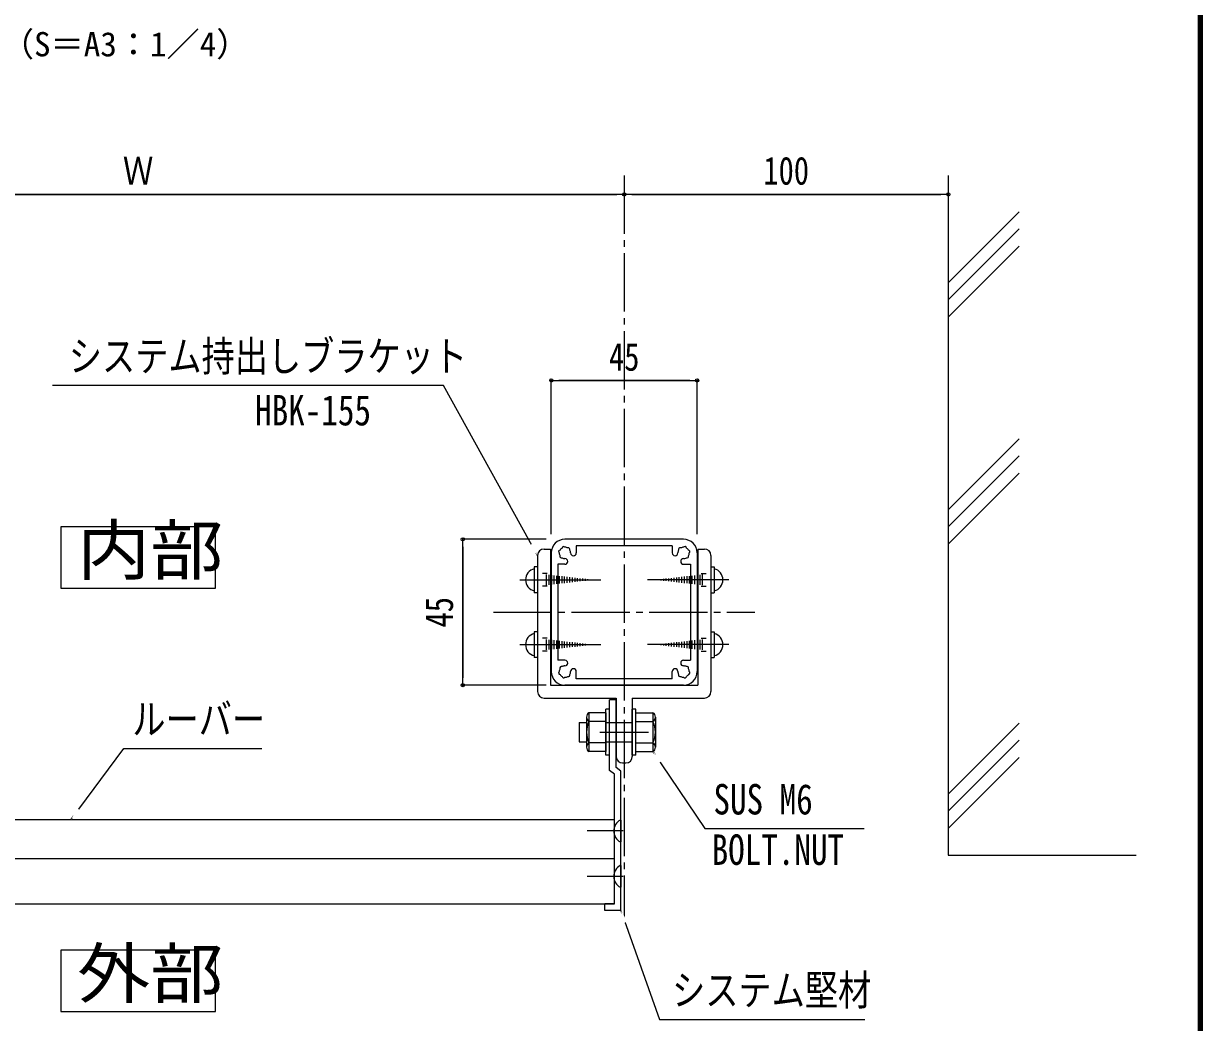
# Model space of a CAD drawing. Units: millimetres at full size; details may follow other scales. Extents: x -1603 to 1599, y -1129 to 1133.
# Drawn here: x 872 to 1599, y -627 to -11 of the extents above; entities that cross this region are included whole.
import ezdxf
from ezdxf.enums import TextEntityAlignment as Align

# ---------------------------------------------------------------- set-up
doc = ezdxf.new("R2010")
doc.units = ezdxf.units.MM
doc.header["$LTSCALE"] = 4
doc.header["$PDMODE"] = 32
doc.header["$PDSIZE"] = 2
doc.linetypes.add('CHAIN2', pattern=[12, 9, -1, 1, -1])
for name, color, linetype, lineweight in [('0-0_0', 7, 'Continuous', 18), ('0-1_1手摺寸法', 3, 'Continuous', 18), ('0-4_2躯体線', 4, 'Continuous', 9), ('0-5_3中心線', 2, 'CHAIN2', 18), ('0-6_41ｱﾙﾐ', 6, 'Continuous', 18), ('0-8_4アルミ', 6, 'Continuous', 18), ('0-9_6ﾊｯﾁﾝｸﾞ', 4, 'Continuous', 9), ('0-E_P4-12', 7, 'Continuous', 18), ('0-F_WAKU', 7, 'Continuous', 18)]:
    doc.layers.add(name, color=color, linetype=linetype, lineweight=lineweight)
doc.styles.add('ＭＳ ゴシック', font='')
doc.styles.get('ＭＳ ゴシック').set_extended_font_data('MS Gothic')

msp = doc.modelspace()

# ---------------------------------------------------------------- linework, layer by layer
at = {"layer": '0-0_0'}
for points in [[(1188.778, -339.153), (1130.694, -234.266), (889.526, -234.266)], [(900.942, -502.153), (933.436, -458.267), (1018.716, -458.267)], [(1260.028, -460.153), (1292.107, -507.708), (1390.366, -507.708)], [(1240.278, -558.153), (1263.969, -625.498), (1390.866, -625.498)]]:
    msp.add_lwpolyline(points, dxfattribs=at)
at = {"layer": '0-1_1手摺寸法'}
for p, q in [((1242.278, -116.291), (642.278, -116.291)), ((646.878, -116.291), (1237.678, -116.291)), ((1242.278, -116.135), (1242.278, -116.291)), ((1442.278, -116.291), (1242.278, -116.291)), ((1246.878, -116.291), (1437.678, -116.291)), ((1197.278, -326.053), (1197.278, -231.107)), ((1197.278, -231.107), (1287.278, -231.107)), ((1282.678, -231.107), (1201.878, -231.107)), ((1287.278, -326.053), (1287.278, -231.107)), ((1194.178, -329.153), (1142.634, -329.153)), ((1142.634, -419.153), (1142.634, -329.153)), ((1142.634, -333.753), (1142.634, -414.553)), ((1194.178, -419.153), (1142.634, -419.153))]:
    msp.add_line(p, q, dxfattribs=at)
for p in [(1242.278, -116.291), (1442.278, -116.291), (1197.278, -231.107), (1287.278, -231.107), (1142.634, -329.153), (1142.634, -419.153)]:
    msp.add_point(p, dxfattribs=at)
at = {"layer": '0-4_2躯体線'}
for p, q in [((1486.108, -127.002), (1442.278, -170.832)), ((1486.108, -137.61), (1442.278, -181.441)), ((1486.108, -148.219), (1442.278, -192.05)), ((1486.108, -267.054), (1442.278, -310.884)), ((1486.108, -277.663), (1442.278, -321.493)), ((1486.108, -288.272), (1442.278, -332.102)), ((1186.778, -346.153), (1186.778, -362.153)), ((1188.778, -346.153), (1186.778, -346.153)), ((1295.778, -346.153), (1297.778, -346.153)), ((1297.778, -346.153), (1297.778, -362.153)), ((1188.778, -354.153), (1227.867, -354.153)), ((1194.778, -350.153), (1191.778, -350.153)), ((1194.103, -350.917), (1194.103, -357.389)), ((1195.703, -351.096), (1195.703, -357.209)), ((1197.303, -351.276), (1197.303, -357.029)), ((1198.903, -351.456), (1198.903, -356.849)), ((1200.503, -351.636), (1200.503, -356.67)), ((1202.103, -351.816), (1202.103, -356.49)), ((1203.703, -351.995), (1203.703, -356.31)), ((1205.303, -352.175), (1205.303, -356.13)), ((1206.903, -352.355), (1206.903, -355.95)), ((1208.503, -352.535), (1208.503, -355.771)), ((1210.103, -352.714), (1210.103, -355.591)), ((1211.703, -352.894), (1211.703, -355.411)), ((1213.303, -353.074), (1213.303, -355.231)), ((1214.903, -353.254), (1214.903, -355.052)), ((1216.503, -353.434), (1216.503, -354.872)), ((1218.103, -353.613), (1218.103, -354.692)), ((1219.703, -353.793), (1219.703, -354.512)), ((1221.303, -353.973), (1221.303, -354.332)), ((1295.778, -354.153), (1256.69, -354.153)), ((1263.254, -353.973), (1263.254, -354.332)), ((1264.854, -353.793), (1264.854, -354.512)), ((1266.454, -353.613), (1266.454, -354.692)), ((1268.054, -353.434), (1268.054, -354.872)), ((1269.654, -353.254), (1269.654, -355.052)), ((1271.254, -353.074), (1271.254, -355.231)), ((1272.854, -352.894), (1272.854, -355.411)), ((1274.454, -352.714), (1274.454, -355.591)), ((1276.054, -352.535), (1276.054, -355.771)), ((1277.654, -352.355), (1277.654, -355.95)), ((1279.254, -352.175), (1279.254, -356.13)), ((1280.854, -351.995), (1280.854, -356.31)), ((1282.454, -351.816), (1282.454, -356.49)), ((1284.054, -351.636), (1284.054, -356.67)), ((1285.654, -351.456), (1285.654, -356.849)), ((1287.254, -351.276), (1287.254, -357.029)), ((1288.854, -351.096), (1288.854, -357.209)), ((1289.778, -350.153), (1292.778, -350.153)), ((1290.454, -350.917), (1290.454, -357.389)), ((1188.778, -362.153), (1186.778, -362.153)), ((1194.778, -358.153), (1191.778, -358.153)), ((1289.778, -358.153), (1292.778, -358.153)), ((1295.778, -362.153), (1297.778, -362.153)), ((1186.778, -386.153), (1186.778, -402.153)), ((1188.778, -386.153), (1186.778, -386.153)), ((1194.778, -390.153), (1191.778, -390.153)), ((1194.103, -390.917), (1194.103, -397.389)), ((1195.703, -391.096), (1195.703, -397.209)), ((1197.303, -391.276), (1197.303, -397.029)), ((1198.903, -391.456), (1198.903, -396.849)), ((1200.503, -391.636), (1200.503, -396.67)), ((1202.103, -391.816), (1202.103, -396.49)), ((1203.703, -391.995), (1203.703, -396.31)), ((1205.303, -392.175), (1205.303, -396.13)), ((1206.903, -392.355), (1206.903, -395.95)), ((1208.503, -392.535), (1208.503, -395.771)), ((1210.103, -392.714), (1210.103, -395.591)), ((1274.454, -392.714), (1274.454, -395.591)), ((1276.054, -392.535), (1276.054, -395.771)), ((1277.654, -392.355), (1277.654, -395.95)), ((1279.254, -392.175), (1279.254, -396.13)), ((1280.854, -391.995), (1280.854, -396.31)), ((1282.454, -391.816), (1282.454, -396.49)), ((1284.054, -391.636), (1284.054, -396.67)), ((1285.654, -391.456), (1285.654, -396.849)), ((1287.254, -391.276), (1287.254, -397.029)), ((1288.854, -391.096), (1288.854, -397.209)), ((1289.778, -390.153), (1292.778, -390.153)), ((1290.454, -390.917), (1290.454, -397.389)), ((1295.778, -386.153), (1297.778, -386.153)), ((1297.778, -386.153), (1297.778, -402.153)), ((1188.778, -394.153), (1227.867, -394.153)), ((1194.778, -398.153), (1191.778, -398.153)), ((1211.703, -392.894), (1211.703, -395.411)), ((1213.303, -393.074), (1213.303, -395.231)), ((1214.903, -393.254), (1214.903, -395.052)), ((1216.503, -393.434), (1216.503, -394.872)), ((1218.103, -393.613), (1218.103, -394.692)), ((1219.703, -393.793), (1219.703, -394.512)), ((1221.303, -393.973), (1221.303, -394.332)), ((1295.778, -394.153), (1256.69, -394.153)), ((1263.254, -393.973), (1263.254, -394.332)), ((1264.854, -393.793), (1264.854, -394.512)), ((1266.454, -393.613), (1266.454, -394.692)), ((1268.054, -393.434), (1268.054, -394.872)), ((1269.654, -393.254), (1269.654, -395.052)), ((1271.254, -393.074), (1271.254, -395.231)), ((1272.854, -392.894), (1272.854, -395.411)), ((1289.778, -398.153), (1292.778, -398.153)), ((1188.778, -402.153), (1186.778, -402.153)), ((1295.778, -402.153), (1297.778, -402.153)), ((1486.108, -442.522), (1442.278, -486.352)), ((1486.108, -453.131), (1442.278, -496.961)), ((1486.108, -463.74), (1442.278, -507.57)), ((1241.623, -509.153), (1219.366, -509.153)), ((1239.778, -515.903), (1240.278, -515.903)), ((1239.778, -530.403), (1240.278, -530.403)), ((1240.278, -530.403), (1240.278, -543.903)), ((1241.623, -537.153), (1219.366, -537.153)), ((1239.778, -543.903), (1240.278, -543.903))]:
    msp.add_line(p, q, dxfattribs=at)
for points in [[(1442.278, -104.635), (1442.278, -524.153), (1558.17, -524.153)], [(1239.778, -502.403), (1240.278, -502.403), (1240.278, -515.903)]]:
    msp.add_lwpolyline(points, dxfattribs=at)
for centre, radius, start, end in [((1188.357, -354.153), 6.981, 103.067, 256.933), ((1296.2, -354.153), 6.981, 283.067, 76.933), ((1188.357, -394.153), 6.981, 103.067, 256.933), ((1296.2, -394.153), 6.981, 283.067, 76.933), ((1243.474, -509.153), 7.695, 118.699, 241.301), ((1243.474, -537.153), 7.695, 118.699, 241.301)]:
    msp.add_arc(centre, radius, start, end, dxfattribs=at)
at = {"layer": '0-5_3中心線'}
for p, q in [((1242.278, -104.635), (1242.278, -564.153)), ((1161.664, -374.153), (1322.892, -374.153))]:
    msp.add_line(p, q, dxfattribs=at)
at = {"layer": '0-6_41ｱﾙﾐ'}
for p, q in [((1278.878, -329.153), (1205.678, -329.153)), ((1271.878, -333.153), (1212.678, -333.153)), ((1212.678, -333.153), (1212.678, -337.553)), ((1271.878, -333.153), (1271.878, -337.553)), ((1197.278, -337.553), (1197.278, -410.753)), ((1287.278, -337.553), (1287.278, -410.753)), ((1205.678, -344.553), (1201.278, -344.553)), ((1201.278, -344.553), (1201.278, -403.753)), ((1278.878, -344.553), (1283.278, -344.553)), ((1283.278, -344.553), (1283.278, -403.753)), ((1205.678, -403.753), (1201.278, -403.753)), ((1278.878, -403.753), (1283.278, -403.753)), ((1212.678, -415.153), (1212.678, -410.753)), ((1271.878, -415.153), (1271.878, -410.753)), ((1278.878, -419.153), (1205.678, -419.153)), ((1271.878, -415.153), (1212.678, -415.153))]:
    msp.add_line(p, q, dxfattribs=at)
for centre, radius, start, end in [((1205.678, -337.553), 8.4, 90, 180), ((1205.678, -337.553), 3.5, 120.359, 135), ((1204.902, -334.655), 1, 105, 172.976), ((1204.902, -334.655), 1, 37.024, 105), ((1205.678, -337.553), 3.5, 75, 89.641), ((1205.678, -337.553), 3.5, 60.359, 75), ((1207.8, -335.431), 1, 45, 112.976), ((1276.757, -335.431), 1, 67.024, 135), ((1278.878, -337.553), 3.5, 105, 119.641), ((1278.878, -337.553), 3.5, 90.359, 105), ((1279.655, -334.655), 1, 75, 142.976), ((1278.878, -337.553), 8.4, 0, 90), ((1279.655, -334.655), 1, 7.024, 75), ((1278.878, -337.553), 3.5, 45, 59.641), ((1202.781, -336.776), 1, 165, 232.976), ((1202.781, -336.776), 1, 97.024, 165), ((1205.678, -337.553), 3.5, 180.359, 195), ((1205.678, -337.553), 3.5, 195, 209.641), ((1203.557, -339.674), 1, 157.024, 225), ((1205.678, -337.553), 3.5, 135, 149.641), ((1203.557, -339.674), 1, 225, 292.976), ((1205.678, -337.553), 3.5, 240.359, 255), ((1205.678, -337.553), 3.5, 255, 270), ((1205.678, -342.803), 1.75, 270, 90), ((1207.8, -335.431), 1, 337.024, 45), ((1205.678, -337.553), 3.5, 15, 29.641), ((1205.678, -337.553), 3.5, 0.359, 15), ((1210.928, -337.553), 1.75, 180, 0), ((1273.628, -337.553), 1.75, 180, 0), ((1278.878, -337.553), 3.5, 165, 179.641), ((1278.878, -337.553), 3.5, 150.359, 165), ((1276.757, -335.431), 1, 135, 202.976), ((1278.878, -342.803), 1.75, 90, 270), ((1278.878, -337.553), 3.5, 270, 285), ((1278.878, -337.553), 3.5, 285, 299.641), ((1281, -339.674), 1, 247.024, 315), ((1278.878, -337.553), 3.5, 30.359, 45), ((1281, -339.674), 1, 315, 22.976), ((1281.776, -336.776), 1, 15, 82.976), ((1278.878, -337.553), 3.5, 330.359, 345), ((1278.878, -337.553), 3.5, 345, 359.641), ((1281.776, -336.776), 1, 307.024, 15), ((1205.678, -410.753), 3.5, 105, 119.641), ((1205.678, -410.753), 3.5, 90, 105), ((1205.678, -405.503), 1.75, 270, 90), ((1278.878, -405.503), 1.75, 90, 270), ((1278.878, -410.753), 3.5, 75, 90), ((1278.878, -410.753), 3.5, 60.359, 75), ((1205.678, -410.753), 8.4, 180, 270), ((1202.781, -411.529), 1, 127.024, 195), ((1202.781, -411.529), 1, 195, 262.976), ((1205.678, -410.753), 3.5, 165, 179.641), ((1205.678, -410.753), 3.5, 150.359, 165), ((1203.557, -408.631), 1, 135, 202.976), ((1205.678, -410.753), 3.5, 210.359, 225), ((1203.557, -408.631), 1, 67.024, 135), ((1205.678, -410.753), 3.5, 225, 239.641), ((1204.902, -413.65), 1, 187.024, 255), ((1204.902, -413.65), 1, 255, 322.976), ((1205.678, -410.753), 3.5, 270.359, 285), ((1205.678, -410.753), 3.5, 285, 299.641), ((1207.8, -412.874), 1, 247.024, 315), ((1207.8, -412.874), 1, 315, 22.976), ((1205.678, -410.753), 3.5, 330.359, 345), ((1205.678, -410.753), 3.5, 345, 359.641), ((1210.928, -410.753), 1.75, 0, 180), ((1273.628, -410.753), 1.75, 0, 180), ((1278.878, -410.753), 3.5, 180.359, 195), ((1278.878, -410.753), 3.5, 195, 209.641), ((1276.757, -412.874), 1, 157.024, 225), ((1276.757, -412.874), 1, 225, 292.976), ((1278.878, -410.753), 3.5, 240.359, 255), ((1278.878, -410.753), 3.5, 255, 269.641), ((1279.655, -413.65), 1, 217.024, 285), ((1278.878, -410.753), 8.4, 270, 0), ((1279.655, -413.65), 1, 285, 352.976), ((1281, -408.631), 1, 45, 112.976), ((1278.878, -410.753), 3.5, 300.359, 315), ((1278.878, -410.753), 3.5, 315, 329.641), ((1281, -408.631), 1, 337.024, 45), ((1281.776, -411.529), 1, 277.024, 345), ((1278.878, -410.753), 3.5, 15, 29.641), ((1278.878, -410.753), 3.5, 0.359, 15), ((1281.776, -411.529), 1, 345, 52.976)]:
    msp.add_arc(centre, radius, start, end, dxfattribs=at)
at = {"layer": '0-8_4アルミ'}
for p, q in [((1188.778, -339.153), (1188.778, -423.153)), ((1192.778, -335.153), (1196.778, -335.153)), ((1196.778, -335.153), (1196.778, -419.153)), ((1287.778, -335.153), (1287.778, -419.153)), ((1287.778, -335.153), (1291.778, -335.153)), ((1295.778, -339.153), (1295.778, -423.153)), ((1177.778, -354.153), (1207.778, -354.153)), ((1306.778, -354.153), (1276.778, -354.153)), ((1177.778, -394.153), (1207.778, -394.153)), ((1306.778, -394.153), (1276.778, -394.153)), ((1196.778, -419.153), (1287.778, -419.153)), ((1192.778, -427.153), (1237.278, -427.153)), ((1233.278, -471.903), (1233.278, -428.153)), ((1237.278, -427.153), (1237.278, -463.153)), ((1247.278, -427.153), (1247.278, -463.153)), ((1247.278, -427.153), (1291.778, -427.153)), ((1227.278, -448.153), (1257.278, -448.153)), ((1236.278, -474.153), (1233.278, -471.903)), ((1240.278, -472.153), (1237.278, -469.903)), ((1240.278, -558.153), (1240.278, -472.153)), ((1241.278, -467.153), (1243.278, -467.153)), ((1236.278, -554.153), (1236.278, -474.153)), ((648.278, -502.153), (1236.278, -502.153)), ((648.278, -526.153), (1236.278, -526.153)), ((648.278, -554.153), (1236.278, -554.153)), ((1230.278, -558.153), (1230.278, -554.153)), ((1236.278, -554.153), (1230.278, -554.153)), ((1240.278, -558.153), (1230.278, -558.153))]:
    msp.add_line(p, q, dxfattribs=at)
msp.add_lwpolyline([(1237.278, -469.903), (1237.278, -428.153), (1233.278, -428.153)], dxfattribs=at)
for centre, start, end in [((1192.778, -339.153), 90, 180), ((1291.778, -339.153), 0, 90), ((1192.778, -423.153), 180, 270), ((1291.778, -423.153), 270, 0), ((1241.278, -463.153), 180, 270), ((1243.278, -463.153), 270, 0)]:
    msp.add_arc(centre, 4, start, end, dxfattribs=at)
at = {"layer": '0-9_6ﾊｯﾁﾝｸﾞ'}
for p, q in [((1220.528, -436.153), (1220.528, -460.153)), ((1231.028, -436.153), (1220.528, -436.153)), ((1231.028, -462.403), (1231.028, -433.903)), ((1233.278, -433.903), (1231.028, -433.903)), ((1231.028, -436.153), (1231.028, -460.153)), ((1233.278, -462.403), (1233.278, -433.903)), ((1247.278, -462.403), (1247.278, -433.903)), ((1249.528, -433.903), (1247.278, -433.903)), ((1249.528, -462.403), (1249.528, -433.903)), ((1249.528, -436.153), (1260.028, -436.153)), ((1260.028, -436.153), (1260.028, -460.153)), ((1214.528, -442.153), (1214.528, -454.153)), ((1214.528, -442.153), (1219.028, -442.153)), ((1219.028, -438.853), (1219.028, -457.453)), ((1231.028, -441.553), (1220.528, -441.553)), ((1231.028, -442.153), (1247.278, -442.153)), ((1249.528, -441.553), (1260.028, -441.553)), ((1261.528, -438.853), (1261.528, -457.453)), ((1214.528, -454.153), (1219.028, -454.153)), ((1231.028, -454.753), (1220.528, -454.753)), ((1231.028, -454.153), (1247.278, -454.153)), ((1249.528, -454.753), (1260.028, -454.753)), ((1231.028, -460.153), (1220.528, -460.153)), ((1233.278, -462.403), (1231.028, -462.403)), ((1249.528, -462.403), (1247.278, -462.403)), ((1249.528, -460.153), (1260.028, -460.153))]:
    msp.add_line(p, q, dxfattribs=at)
for centre, radius, start, end in [((1222.208, -438.853), 3.18, 121.891, 238.109), ((1258.348, -438.853), 3.18, 301.891, 58.109), ((1234.298, -448.153), 15.27, 154.391, 205.609), ((1246.258, -448.153), 15.27, 334.391, 25.609), ((1222.208, -457.453), 3.18, 121.891, 238.109), ((1258.348, -457.453), 3.18, 301.891, 58.109)]:
    msp.add_arc(centre, radius, start, end, dxfattribs=at)
at = {"layer": '0-E_P4-12'}
msp.add_line((894.616, -321.354), (894.616, -359.364), dxfattribs=at)
msp.add_lwpolyline([(894.616, -359.364), (989.941, -359.364), (989.941, -321.354), (894.616, -321.354)], dxfattribs=at)
msp.add_lwpolyline([(894.616, -620.617), (989.941, -620.617), (989.941, -582.607), (894.616, -582.607)], close=True, dxfattribs=at)
at = {"layer": '0-F_WAKU'}
for p, q in [((1596.719, -1126.785), (1596.719, 1130.815)), ((1597.319, -1127.385), (1597.319, 1131.415)), ((1597.919, -1127.985), (1597.919, 1132.015)), ((1598.519, -1128.585), (1598.519, 1132.615)), ((1599.119, -1129.185), (1599.119, 1133.215))]:
    msp.add_line(p, q, dxfattribs=at)

# ---------------------------------------------------------------- texts
at = {"layer": '0-0_0', "style": 'ＭＳ ゴシック'}
msp.add_text('（S＝A3：1／4）', height=15.01, dxfattribs=at).set_placement((857.558, -35.62), align=Align.BOTTOM_LEFT)
at = {"layer": '0-0_0', "style": 'ＭＳ ゴシック', "width": 0.8}
for s, p in [('システム持出しブラケット', (899.501, -231.124)), ('HBK-155', (1014.471, -264.476)), ('ルーバー', (938.673, -455.124)), ('SUS M6', (1297.344, -504.565)), ('BOLT.NUT', (1296.232, -535.685)), ('システム堅材', (1271.81, -622.355))]:
    msp.add_text(s, height=18.77, dxfattribs=at).set_placement(p, align=Align.BOTTOM_LEFT)
at = {"layer": '0-1_1手摺寸法', "color": 7, "style": 'ＭＳ ゴシック', "width": 0.8}
for s, p in [('Ｗ', (932.858, -115.472)), ('100', (1328.147, -115.472)), ('45', (1232.858, -230.288))]:
    msp.add_text(s, height=17.27, dxfattribs=at).set_placement(p, align=Align.BOTTOM_LEFT)
msp.add_text('45', height=17.27, rotation=90, dxfattribs=at).set_placement((1141.816, -383.574), align=Align.BOTTOM_LEFT)
at = {"layer": '0-E_P4-12', "style": 'ＭＳ ゴシック', "width": 1.1}
for s, p in [('内部', (904.675, -359.827)), ('外部', (904.675, -621.08))]:
    msp.add_text(s, height=30.03, dxfattribs=at).set_placement(p, align=Align.BOTTOM_LEFT)

# ---------------------------------------------------------------- next in the draw order: wipeouts: each hides what was drawn before it
for points in [[(1183.746, -332.934), (1186.177, -331.588), (1188.778, -339.153), (1188.778, -339.153)], [(1265.586, -465.907), (1263.282, -467.461), (1260.028, -460.153), (1260.028, -460.153)], [(904.514, -494.994), (906.747, -496.648), (900.942, -502.153), (900.942, -502.153)], [(1244.203, -565.124), (1241.582, -566.046), (1240.278, -558.153), (1240.278, -558.153)]]:
    msp.add_wipeout(points)

doc.saveas('drawing.dxf')
